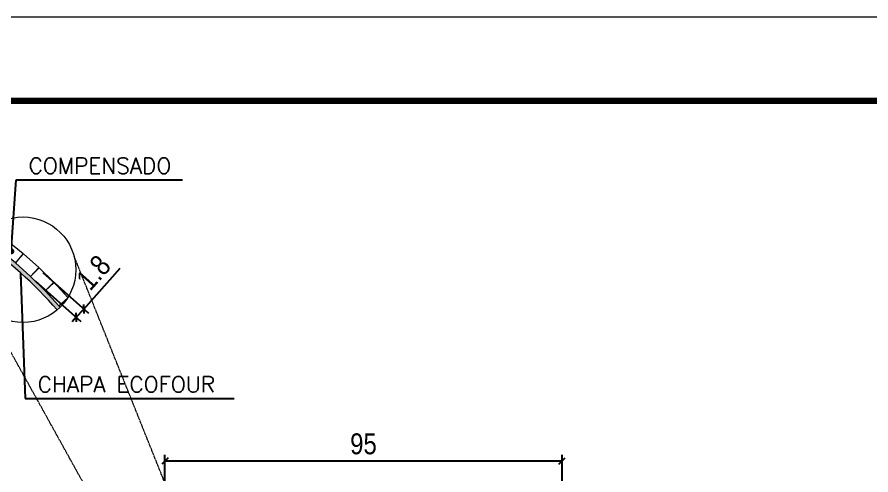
# Model space of a CAD drawing. Header units: millimetres. Extents: x 1945 to 8225, y 304 to 15137.
# Drawn here: x 6905.9 to 7314.4, y 3432.5 to 3651.4 of the extents above; entities that cross this region are included whole.
import ezdxf

# ---------------------------------------------------------------- set-up
doc = ezdxf.new("R2010")
doc.units = ezdxf.units.MM
doc.linetypes.add('DASHED', pattern=[0.75, 0.5, -0.25])
doc.linetypes.add('HIDDEN', pattern=[0.375, 0.25, -0.125])
for name, color, linetype, lineweight in [('contorno de painel', 7, 'Continuous', 13), ('EST-SIMB', 7, 'Continuous', 9), ('Folhas', 255, 'Continuous', 9), ('HACHURACONCRETO', 7, 'Continuous', 13), ('SARRAFO DE PRESSAO', 251, 'DASHED', 9)]:
    doc.layers.add(name, color=color, linetype=linetype, lineweight=lineweight)
doc.layers.add('COTA', color=241, linetype='Continuous')
doc.layers.add('cotas', color=4, linetype='Continuous')
doc.styles.add('COTA TECNICA', font='techl___.ttf', dxfattribs={"height": 10})
doc.styles.add('COTA TECNICA 2X', font='techl___.ttf', dxfattribs={"height": 10})
doc.styles.add('ROMANS', font='romans.shx')
doc.dimstyles.new('PAINEL', dxfattribs={"dimtxt": 10, "dimasz": 3, "dimexe": 3, "dimexo": 3, "dimgap": 3, "dimtad": 1, "dimdec": 1, "dimzin": 12, "dimdsep": 46, "dimtxsty": 'COTA TECNICA', "dimblk1": 'OBLIQUE', "dimblk2": 'OBLIQUE', "dimsah": 1, "dimcen": 0.9, "dimclrd": 4, "dimclre": 4, "dimclrt": 240, "dimadec": 1, "dimazin": 3, "dimtfac": 1, "dimtdec": 1, "dimtmove": 0, "dimatfit": 3, "dimfxl": 1, "dimtolj": 1, "dimtzin": 12, "dimarcsym": 0})
doc.dimstyles.new('SECAO PILAR', dxfattribs={"dimtxt": 10, "dimasz": 3, "dimexe": 3, "dimexo": 3, "dimgap": 3, "dimtad": 1, "dimdec": 1, "dimlfac": 0.5, "dimzin": 12, "dimdsep": 46, "dimtxsty": 'COTA TECNICA 2X', "dimblk1": 'OBLIQUE', "dimblk2": 'OBLIQUE', "dimsah": 1, "dimcen": 0.9, "dimclrd": 256, "dimclre": 256, "dimclrt": 256, "dimadec": 1, "dimazin": 3, "dimtfac": 1, "dimtdec": 1, "dimtmove": 0, "dimatfit": 3, "dimfxl": 1, "dimtolj": 1, "dimtzin": 12, "dimarcsym": 0})

# ---------------------------------------------------------------- blocks, each defined once
blk = doc.blocks.new('9999999999')
at = {"layer": 'Folhas'}
blk.add_lwpolyline([(98138.97835781069, 34190.20511460536), (99623.97835781069, 34190.20511460536), (99623.97835781069, 35240.20511460536), (98138.97835781069, 35240.20511460536)], close=True, dxfattribs=at)
at = {"layer": 'Folhas', "color": 30, "const_width": 3}
blk.add_lwpolyline([(98213.97835781069, 34230.20511460536), (99583.97835781069, 34230.20511460536), (99583.97835781069, 35200.20511460536), (98213.97835781069, 35200.20511460536)], close=True, dxfattribs=at)
blk = doc.blocks.new('A$C79e9a0e9')
at = {"layer": 'HACHURACONCRETO'}
h = blk.add_hatch(color=1, dxfattribs=at)
h.dxf.hatch_style = 1
edge = h.paths.add_edge_path()
edge.add_arc((7.758700074664375, 7.758700073226919), 7.758700052725315, 310.2445678957832, 314.632791517651)
edge.add_line((13.20965583391262, 2.237422338963029), (13.03514587370228, 2.447534743871472))
edge.add_line((13.03514587370228, 2.447534743871472), (11.00847628640258, 4.655724409763991))
edge.add_line((11.00847628640258, 4.655724409763991), (8.875102951151348, 6.761005727974464))
edge.add_line((8.875102951151348, 6.761005727974464), (6.640244621146849, 8.758228665258969))
edge.add_line((6.640244621146849, 8.758228665258969), (4.309368306710894, 10.6425075256044))
edge.add_line((4.309368306710894, 10.6425075256044), (1.88817590178769, 12.40923290174811))
edge.add_line((1.88817590178769, 12.40923290174811), (1.662153256853344, 12.5576107296036))
edge.add_arc((7.758700053231223, 7.758700053797554), 7.758700053152627, 141.7918671205244, 146.1805039409055)
edge.add_arc((-32.61093252662613, -37.41216328146407), 60.00000000000014, 40.854846404606974, 55.570225649170084, ccw=False)
at = {"layer": 'contorno de painel'}
blk.add_circle((7.758700053556822, 7.758700053556879), 7.758700053556822, dxfattribs=at)
at = {"layer": 'EST-SIMB'}
for points in [[(2.920748161086522, 13.82431197711463), (1.888175901800423, 12.40923290173896), (4.311591974226758, 10.64088493261249), (5.372600755697931, 12.09493457606709), (2.959985532523206, 13.85540124901348)], [(2.693345894538652, 13.63574129594923), (1.888175901800423, 12.40923290173987), (1.662153256853344, 12.55761072960405)], [(14.35413941769912, 3.67242961280283), (12.33460691104847, 5.872842960431171), (11.00847628640258, 4.655724409764048), (13.03700720418419, 2.445506702024318), (14.32775974243305, 3.6301553553551)], [(13.20965583391262, 2.237422338964222), (13.03338709513628, 2.449652337583075), (14.17701884783492, 3.399501689628039)]]:
    blk.add_lwpolyline(points, dxfattribs=at)
for points in [[(7.77185027107771, 10.15803888562357), (6.640244621139573, 8.758228665264369), (4.30722758720367, 10.64423808182846), (5.438833237141807, 12.04404830218778)], [(7.83967895519163, 10.10037518420324), (6.640244621121383, 8.758228665281194), (8.877155485992262, 6.759171441832564), (10.07658982006251, 8.101317960755523)], [(12.27280519470878, 5.93692400843031), (11.00847628640258, 4.655724409764048), (8.87314362196048, 6.762939256941763), (10.13747253026668, 8.044138855607116)]]:
    blk.add_lwpolyline(points, close=True, dxfattribs=at)
blk.add_arc((-32.61093252662613, -37.41216328146402), 60, 40.85484640248005, 55.57022564920467, dxfattribs=at)
blk = doc.blocks.new('_Oblique')
at = {"color": 0, "linetype": 'ByBlock', "lineweight": -2}
blk.add_line((-0.5, -0.5), (0.5, 0.5), dxfattribs=at)
blk = doc.blocks.new('*D1308')
at = {"layer": 'cotas', "color": 4, "lineweight": -2, "transparency": 16777216}
for p, q in [((6918.185234853038, 3529.278400358139), (6940.007713450076, 3509.776334291057)), ((6937.770802585203, 3511.775391514503), (6955.284959877175, 3531.373434169805)), ((6914.643672735126, 3525.315452881067), (6936.466151332163, 3505.813386813985)), ((6934.229240467291, 3507.812444037431), (6937.770802585203, 3511.775391514503)), ((6934.229240467291, 3507.812444037431), (6932.230183243844, 3505.575533172559))]:
    blk.add_line(p, q, dxfattribs=at)
at = {"layer": 'Defpoints', "color": 0, "transparency": 16777216}
for p in [(6915.948323988166, 3531.277457581586), (6912.406761870253, 3527.314510104514), (6937.770802585203, 3511.775391514503)]:
    blk.add_point(p, dxfattribs=at)
at = {"layer": 'cotas', "color": 4, "lineweight": -2, "transparency": 16777216, "xscale": 3, "yscale": 3, "zscale": 3}
for p, rotation in [((6937.770802585203, 3511.775391514503), 228.2138377410344), ((6934.229240467291, 3507.812444037431), 48.21383774103441)]:
    blk.add_blockref('_Oblique', p, dxfattribs=dict(at, rotation=rotation))
at = {"layer": 'cotas', "color": 240, "transparency": 16777216, "insert": (6942.490985502005, 3529.205465932283), "char_height": 10, "attachment_point": 5, "rotation": 48.21383774103442, "style": 'COTA TECNICA'}
blk.add_mtext('\\A1;1.8', dxfattribs=at)
blk = doc.blocks.new('*D1313')
at = {"layer": 'COTA', "lineweight": -2, "transparency": 16777216}
for p, q in [((6976.612498037204, 3356.756818249246), (6976.612498037204, 3442.119636265877)), ((6976.612498037204, 3439.119636265877), (7166.612497853264, 3439.119636265877)), ((7166.612497853264, 3356.756818256947), (7166.612497853264, 3442.119636265877))]:
    blk.add_line(p, q, dxfattribs=at)
at = {"layer": 'Defpoints', "color": 0, "transparency": 16777216}
for p in [(7166.612497853264, 3439.119636265877), (6976.612498037204, 3353.756818249246), (7166.612497853264, 3353.756818256947)]:
    blk.add_point(p, dxfattribs=at)
at = {"layer": 'COTA', "lineweight": -2, "transparency": 16777216, "xscale": 3, "yscale": 3, "zscale": 3, "rotation": 180}
blk.add_blockref('_Oblique', (6976.612498037204, 3439.119636265877), dxfattribs=at)
at = {"layer": 'COTA', "lineweight": -2, "transparency": 16777216, "xscale": 3, "yscale": 3, "zscale": 3}
blk.add_blockref('_Oblique', (7166.612497853264, 3439.119636265877), dxfattribs=at)
at = {"layer": 'COTA', "transparency": 16777216, "insert": (7071.612497945234, 3447.258525154766), "char_height": 10, "attachment_point": 5, "style": 'COTA TECNICA 2X'}
blk.add_mtext('\\A1;95', dxfattribs=at)

msp = doc.modelspace()

# ---------------------------------------------------------------- linework, layer by layer
at = {"layer": 'contorno de painel', "color": 252, "linetype": 'HIDDEN'}
for p, q in [((7028.430842256832, 3299.20043391631), (6933.042873270642, 3537.400333745087)), ((7012.823658819245, 3292.954692616803), (6891.013599416063, 3512.660959237953))]:
    msp.add_line(p, q, dxfattribs=at)

# ---------------------------------------------------------------- block references
at = {"layer": 'contorno de painel', "xscale": 3.250000000001082, "yscale": 3.250000000001082, "zscale": 3.250000000001082}
msp.add_blockref('A$C79e9a0e9', (6883.556006540763, 3505.34720291855), dxfattribs=at)
at = {"layer": 'SARRAFO DE PRESSAO', "color": 6, "linetype": 'ByBlock'}
msp.add_blockref('9999999999', (-91439.12120352231, -31588.84694487316), dxfattribs=at)

# ---------------------------------------------------------------- texts
at = {"layer": 'contorno de painel', "color": 240, "char_height": 7.583333333335858, "attachment_point": 7, "style": 'ROMANS'}
for s, insert in [('COMPENSADO', (6911.434475473441, 3576.480115942131)), ('CHAPA ECOFOUR', (6915.790720129589, 3471.959787828204))]:
    msp.add_mtext(s, dxfattribs=dict(at, insert=insert))

# ---------------------------------------------------------------- dimensions: what is measured, and where the dimension line sits
at = {"layer": 'COTA'}
dim = msp.add_linear_dim(base=(7166.612497853264, 3439.119636265877), p1=(6976.612498037204, 3353.756818249246), p2=(7166.612497853264, 3353.756818256947), dimstyle='SECAO PILAR', dxfattribs=at)
dim.commit()
dim.dimension.update_dxf_attribs({"geometry": '*D1313', "text_midpoint": (7071.612497945234, 3447.258525154766)})
at = {"layer": 'cotas'}
dim = msp.add_aligned_dim(p1=(6912.406761870254, 3527.314510104515), p2=(6915.948323988167, 3531.277457581587), distance=-29.266895171899606, dimstyle='PAINEL', override={"dimlfac": 0.333}, dxfattribs=at)
dim.commit()
dim.dimension.update_dxf_attribs({"geometry": '*D1308', "text_midpoint": (6942.490985502005, 3529.205465932283)})

# ---------------------------------------------------------------- leaders
at = {"layer": 'contorno de painel', "annotation_type": 0, "has_hookline": 1, "hookline_direction": 0, "text_width": 73.66666666669119}
msp.add_leader([(6903.088459454866, 3539.377670734454), (6905.434475473441, 3573.480115942131), (6908.434475473441, 3573.480115942131)], dimstyle='PAINEL', override={"dimldrblk": 'Dot'}, dxfattribs=at)
at = {"layer": 'contorno de painel', "annotation_type": 0, "has_hookline": 1, "hookline_direction": 0, "text_width": 93.88888888892012}
msp.add_leader([(6907.512498675722, 3529.153926327162), (6909.790720129589, 3468.959787828204), (6912.790720129589, 3468.959787828204)], dimstyle='PAINEL', dxfattribs=at)

doc.saveas('drawing.dxf')
